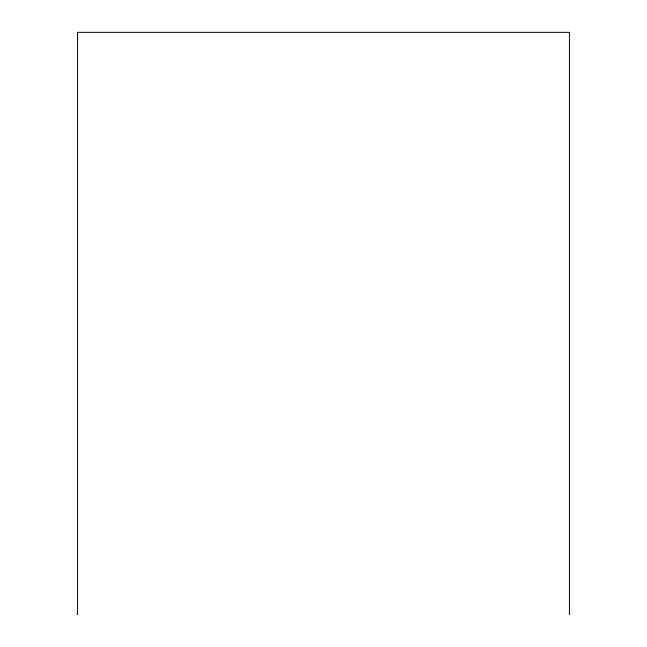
<?xml version="1.0" encoding="UTF-8"?>
<svg xmlns="http://www.w3.org/2000/svg" width="647" height="647" viewBox="0 0 647 647"><rect width="100%" height="100%" fill="white"/><g stroke="black" fill="none" stroke-linecap="round" stroke-linejoin="round"><path stroke-width="0.97" d="M569.433 614.65L569.433 32.35L77.567 32.35L77.567 614.65"/></g></svg>
